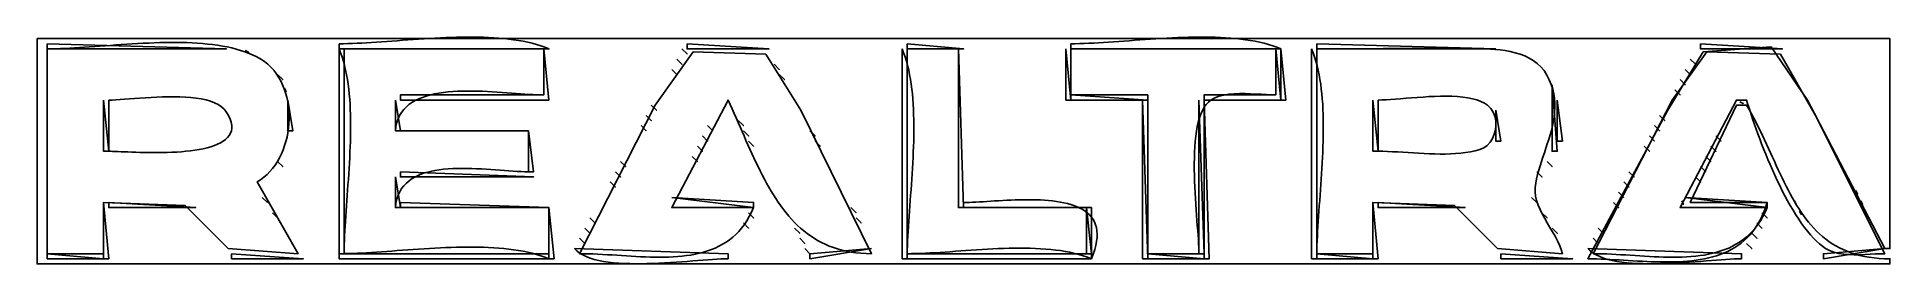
# Model space of a CAD drawing. Extents: x 0 to 362, y 0 to 44.
import ezdxf

# ---------------------------------------------------------------- set-up
doc = ezdxf.new("R2010")
doc.units = 0
for name, color, linetype in [('C250', 250, 'CONTINUOUS'), ('C251', 251, 'CONTINUOUS'), ('C252', 252, 'CONTINUOUS'), ('C253', 253, 'CONTINUOUS'), ('C254', 254, 'CONTINUOUS'), ('C27', 27, 'CONTINUOUS'), ('C29', 29, 'CONTINUOUS'), ('C37', 37, 'CONTINUOUS'), ('C7', 7, 'CONTINUOUS')]:
    doc.layers.add(name, color=color, linetype=linetype)

msp = doc.modelspace()

# ---------------------------------------------------------------- linework, layer by layer
at = {"layer": 'C250'}
for points in [[(99, 42), (99, 33), (71, 33), (71, 32), (100, 32), (99, 42)], [(242, 42), (242, 33), (228, 33), (228, 32), (243, 32), (242, 42)], [(48.333332, 34.333332), (48.666668, 33.666668), (48.333332, 34.333332)], [(202, 33), (202, 32), (217, 32), (202, 33)], [(347.333344, 29.333334), (347.666656, 28.666666), (347.333344, 29.333334)], [(96, 26), (96, 18), (97, 18), (96, 26)], [(348.333344, 27.333334), (348.666656, 26.666666), (348.333344, 27.333334)], [(349.333344, 25.333334), (349.666656, 24.666666), (349.333344, 25.333334)], [(321.333344, 12.333333), (321.666656, 11.666667), (321.333344, 12.333333)], [(355.333344, 14.333333), (355.666656, 13.666667), (355.333344, 14.333333)], [(356.333344, 12.333333), (356.666656, 11.666667), (356.333344, 12.333333)], [(2, 2), (2, 1), (13, 1), (2, 2)], [(38, 2), (38, 1), (52, 1), (38, 2)], [(59, 2), (59, 1), (100, 1), (99.219, 1.3087), (98.4127, 1.591), (97.5823, 1.848), (96.7288, 2.0804), (95.8536, 2.2894), (94.9578, 2.4757), (94.0425, 2.6403), (93.109, 2.7841), (92.1585, 2.9082), (91.1921, 3.0134), (90.211, 3.1006), (89.2164, 3.1709), (88.2096, 3.225), (87.1916, 3.264), (86.1637, 3.2888), (85.1271, 3.3003), (84.0829, 3.2995), (83.0324, 3.2873), (81.9767, 3.2646), (80.9171, 3.2323), (79.8546, 3.1915), (78.7905, 3.143), (77.726, 3.0877), (76.6623, 3.0267), (75.6005, 2.9607), (74.5419, 2.8909), (73.4875, 2.818), (72.4388, 2.7431), (71.3967, 2.667), (70.3625, 2.5908), (69.3374, 2.5152), (68.3225, 2.4414), (67.3191, 2.3701), (66.3284, 2.3024), (65.3514, 2.2391), (64.3895, 2.1813), (63.4438, 2.1298), (62.5155, 2.0855), (61.6058, 2.0495), (60.7158, 2.0226), (59.8468, 2.0058), (59, 2)], [(105, 3), (105.4646, 2.539), (106.0076, 2.1248), (106.6242, 1.7553), (107.3096, 1.4284), (108.059, 1.142), (108.8676, 0.8939), (109.7306, 0.6821), (110.6433, 0.5045), (111.6008, 0.3589), (112.5984, 0.2432), (113.6313, 0.1554), (114.6947, 0.0932), (115.7839, 0.0547), (116.8939, 0.0376), (118.0201, 0.04), (119.1577, 0.0596), (120.3019, 0.0943), (121.4478, 0.1421), (122.5908, 0.2008), (123.7259, 0.2684), (124.8486, 0.3427), (125.9538, 0.4216), (127.037, 0.503), (128.0932, 0.5848), (129.1178, 0.6649), (130.1058, 0.7411), (131.0526, 0.8114), (131.9533, 0.8737), (132.8032, 0.9257), (133.5974, 0.9656), (134.3313, 0.991), (135, 1), (135, 2), (105, 3)], [(163, 3), (151, 2), (151, 1), (163, 3)], [(170, 2), (170, 1), (206, 1), (205.2109, 1.31), (204.3947, 1.5905), (203.553, 1.8425), (202.6872, 2.0674), (201.7987, 2.2662), (200.8889, 2.4402), (199.9593, 2.5905), (199.0113, 2.7184), (198.0464, 2.825), (197.0659, 2.9115), (196.0715, 2.9792), (195.0644, 3.0291), (194.0461, 3.0625), (193.0181, 3.0806), (191.9818, 3.0845), (190.9386, 3.0755), (189.89, 3.0548), (188.8375, 3.0234), (187.7824, 2.9827), (186.7263, 2.9338), (185.6704, 2.8779), (184.6164, 2.8161), (183.5656, 2.7498), (182.5194, 2.68), (181.4794, 2.6079), (180.4469, 2.5348), (179.4235, 2.4617), (178.4104, 2.3901), (177.4092, 2.3209), (176.4213, 2.2554), (175.4482, 2.1947), (174.4913, 2.1402), (173.552, 2.0929), (172.6318, 2.054), (171.7321, 2.0248), (170.8543, 2.0064), (170, 2)], [(217, 2), (217, 1), (228, 1), (217, 2)], [(250, 2), (250, 1), (261, 1), (250, 2)], [(286, 2), (286, 1), (300, 1), (286, 2)], [(303, 3), (303.4646, 2.539), (304.0076, 2.1248), (304.6242, 1.7553), (305.3096, 1.4284), (306.059, 1.142), (306.8676, 0.8939), (307.7306, 0.6821), (308.6433, 0.5045), (309.6008, 0.3589), (310.5984, 0.2432), (311.6313, 0.1554), (312.6947, 0.0932), (313.7839, 0.0547), (314.8939, 0.0376), (316.0201, 0.04), (317.1577, 0.0596), (318.3019, 0.0943), (319.4478, 0.1421), (320.5908, 0.2008), (321.726, 0.2684), (322.8486, 0.3427), (323.9539, 0.4216), (325.037, 0.503), (326.0932, 0.5848), (327.1178, 0.6649), (328.1058, 0.7411), (329.0526, 0.8114), (329.9533, 0.8737), (330.8032, 0.9257), (331.5975, 0.9656), (332.3313, 0.991), (333, 1), (333, 2), (303, 3)], [(361, 3), (349, 2), (349, 1), (361, 3)]]:
    msp.add_lwpolyline(points, dxfattribs=at)
at = {"layer": 'C251'}
for points in [[(124, 38), (125, 37), (124, 38)], [(320, 34), (321, 33), (320, 34)], [(321, 36), (322, 35), (321, 36)], [(70, 32), (70, 26), (71, 26), (70, 32)], [(332.666656, 31.666666), (333.333344, 31.333334), (332.666656, 31.666666)], [(118, 27), (119, 26), (118, 27)], [(131, 27), (132, 26), (131, 27)], [(137, 28), (138, 27), (137, 28)], [(138, 26), (139, 25), (138, 26)], [(130, 25), (131, 24), (130, 25)], [(139, 24), (140, 23), (139, 24)], [(314, 23), (315, 22), (314, 23)], [(315, 25), (316, 24), (315, 25)], [(327, 23), (328, 22), (327, 23)], [(328, 25), (329, 24), (328, 25)], [(326, 21), (327, 20), (326, 21)], [(70, 17), (70, 11), (71, 11), (70, 17)], [(71, 18), (71, 17), (97, 17), (71, 18)], [(112, 16), (113, 15), (112, 16)], [(293, 18), (294, 17), (293, 18)], [(308, 12), (309, 11), (308, 12)], [(309, 14), (310, 13), (309, 14)], [(337, 10), (338, 9), (337, 10)], [(106, 5), (107, 4), (106, 5)], [(107, 7), (108, 6), (107, 7)], [(148, 7), (149, 6), (148, 7)], [(149, 5), (150, 4), (149, 5)]]:
    msp.add_lwpolyline(points, dxfattribs=at)
at = {"layer": 'C252'}
for points in [[(125, 40), (126, 39), (125, 40)], [(126, 42), (127, 41), (126, 42)], [(169, 42), (169, 1), (170, 1), (170.0058, 1.8468), (170.0226, 2.7158), (170.0495, 3.6058), (170.0855, 4.5155), (170.1298, 5.4439), (170.1813, 6.3896), (170.2391, 7.3515), (170.3024, 8.3284), (170.3701, 9.3191), (170.4414, 10.3225), (170.5152, 11.3374), (170.5908, 12.3625), (170.667, 13.3967), (170.7431, 14.4388), (170.818, 15.4876), (170.8909, 16.5419), (170.9607, 17.6005), (171.0267, 18.6623), (171.0877, 19.726), (171.143, 20.7905), (171.1915, 21.8546), (171.2323, 22.9171), (171.2646, 23.9767), (171.2873, 25.0324), (171.2995, 26.0829), (171.3003, 27.1271), (171.2888, 28.1637), (171.264, 29.1916), (171.225, 30.2095), (171.1709, 31.2164), (171.1006, 32.211), (171.0134, 33.192), (170.9082, 34.1584), (170.7841, 35.109), (170.6403, 36.0425), (170.4757, 36.9577), (170.2894, 37.8536), (170.0804, 38.7288), (169.848, 39.5823), (169.591, 40.4127), (169.3087, 41.219), (169, 42)], [(323, 40), (324, 39), (323, 40)], [(47, 37), (48, 36), (47, 37)], [(144, 39), (145, 38), (144, 39)], [(145, 37), (146, 36), (145, 37)], [(322, 38), (323, 37), (322, 38)], [(13, 32), (13, 22), (14, 22), (13, 32)], [(119, 29), (120, 28), (119, 29)], [(120, 31), (121, 30), (120, 31)], [(261, 32), (261, 22), (262, 22), (261, 32)], [(317, 29), (318, 28), (317, 29)], [(151, 26), (152, 25), (151, 26)], [(316, 27), (317, 26), (316, 27)], [(129, 23), (130, 22), (129, 23)], [(152, 24), (153, 23), (152, 24)], [(47, 20), (48, 19), (47, 20)], [(114, 20), (115, 19), (114, 20)], [(128, 21), (129, 20), (128, 21)], [(295, 20), (296, 19), (295, 20)], [(325, 19), (326, 18), (325, 19)], [(113, 18), (114, 17), (113, 18)], [(310, 16), (311, 15), (310, 16)], [(311, 18), (312, 17), (311, 18)], [(324, 17), (325, 16), (324, 17)], [(13, 12), (13, 1), (14, 1), (13, 12)], [(44, 13), (45, 12), (44, 13)], [(159, 11), (160, 10), (159, 11)], [(261, 12), (261, 1), (262, 1), (261, 12)], [(292, 13), (293, 12), (292, 13)], [(46, 10), (47, 9), (46, 10)], [(108, 9), (109, 8), (108, 9)], [(138, 8), (139, 7), (138, 8)], [(139, 10), (140, 9), (139, 10)], [(160, 9), (161, 8), (160, 9)], [(294, 10), (295, 9), (294, 10)], [(336, 8), (337, 7), (336, 8)], [(296, 7), (297, 6), (296, 7)], [(304, 5), (305, 4), (304, 5)], [(305, 7), (306, 6), (305, 7)], [(334, 4), (335, 3), (334, 4)], [(335, 6), (336, 5), (335, 6)], [(150, 3), (151, 2), (150, 3)]]:
    msp.add_lwpolyline(points, dxfattribs=at)
at = {"layer": 'C253'}
for points in [[(202, 43), (202, 42), (243, 42), (242.219, 42.3087), (241.4127, 42.591), (240.5823, 42.848), (239.7288, 43.0804), (238.8536, 43.2894), (237.9578, 43.4757), (237.0425, 43.6403), (236.109, 43.7841), (235.1585, 43.9082), (234.1921, 44.0134), (233.211, 44.1006), (232.2164, 44.1709), (231.2096, 44.225), (230.1916, 44.264), (229.1637, 44.2888), (228.1271, 44.3003), (227.0829, 44.2995), (226.0324, 44.2873), (224.9767, 44.2646), (223.9171, 44.2323), (222.8546, 44.1915), (221.7905, 44.143), (220.726, 44.0877), (219.6623, 44.0267), (218.6005, 43.9607), (217.5419, 43.8909), (216.4875, 43.818), (215.4388, 43.7431), (214.3967, 43.667), (213.3625, 43.5908), (212.3374, 43.5152), (211.3225, 43.4414), (210.3191, 43.3701), (209.3284, 43.3024), (208.3514, 43.2391), (207.3895, 43.1813), (206.4438, 43.1298), (205.5155, 43.0855), (204.6058, 43.0495), (203.7158, 43.0226), (202.8468, 43.0058), (202, 43)], [(2, 43), (2, 42), (37, 42), (2, 43)], [(40.666668, 41.666668), (41.333332, 41.333332), (40.666668, 41.666668)], [(127, 43), (127, 42), (143, 42), (127, 43)], [(170, 43), (170, 42), (181, 42), (170, 43)], [(201, 42), (201, 32), (202, 32), (201, 42)], [(243, 42), (243, 32), (244, 32), (243, 42)], [(250, 43), (250, 42), (285, 42), (250, 43)], [(325, 43), (325, 42), (341, 42), (325, 43)], [(49, 32), (49, 26), (50, 26), (49, 32)], [(216, 32), (216, 1), (217, 1), (216, 32)], [(228, 32), (228, 1), (229, 1), (228, 32)], [(297, 32), (297, 24), (298, 24), (297, 32)], [(14, 12), (14, 11), (31, 11), (14, 12)], [(262, 12), (262, 11), (279, 11), (262, 12)], [(343.333344, 12.333333), (343.666656, 11.666667), (343.333344, 12.333333)], [(344.333344, 10.333333), (344.666656, 9.666667), (344.333344, 10.333333)]]:
    msp.add_lwpolyline(points, dxfattribs=at)
at = {"layer": 'C254'}
for points in [[(59, 43), (59, 42), (100, 42), (99.219, 42.3087), (98.4127, 42.591), (97.5823, 42.848), (96.7288, 43.0804), (95.8536, 43.2894), (94.9578, 43.4757), (94.0425, 43.6403), (93.109, 43.7841), (92.1585, 43.9082), (91.1921, 44.0134), (90.211, 44.1006), (89.2164, 44.1709), (88.2096, 44.225), (87.1916, 44.264), (86.1637, 44.2888), (85.1271, 44.3003), (84.0829, 44.2995), (83.0324, 44.2873), (81.9767, 44.2646), (80.9171, 44.2323), (79.8546, 44.1915), (78.7905, 44.143), (77.726, 44.0877), (76.6623, 44.0267), (75.6005, 43.9607), (74.5419, 43.8909), (73.4875, 43.818), (72.4388, 43.7431), (71.3967, 43.667), (70.3625, 43.5908), (69.3374, 43.5152), (68.3225, 43.4414), (67.3191, 43.3701), (66.3284, 43.3024), (65.3514, 43.2391), (64.3895, 43.1813), (63.4438, 43.1298), (62.5155, 43.0855), (61.6058, 43.0495), (60.7158, 43.0226), (59.8468, 43.0058), (59, 43)], [(249, 42), (249, 1), (250, 1), (250.0058, 1.8468), (250.0226, 2.7158), (250.0495, 3.6058), (250.0855, 4.5155), (250.1298, 5.4439), (250.1813, 6.3896), (250.2391, 7.3515), (250.3024, 8.3284), (250.3701, 9.3191), (250.4414, 10.3225), (250.5152, 11.3374), (250.5908, 12.3625), (250.667, 13.3967), (250.7431, 14.4388), (250.818, 15.4876), (250.8909, 16.5419), (250.9607, 17.6005), (251.0267, 18.6623), (251.0877, 19.726), (251.143, 20.7905), (251.1915, 21.8546), (251.2323, 22.9171), (251.2646, 23.9767), (251.2873, 25.0324), (251.2995, 26.0829), (251.3003, 27.1271), (251.2888, 28.1637), (251.264, 29.1916), (251.225, 30.2095), (251.1709, 31.2164), (251.1006, 32.211), (251.0134, 33.192), (250.9082, 34.1584), (250.7841, 35.109), (250.6403, 36.0425), (250.4757, 36.9577), (250.2894, 37.8536), (250.0804, 38.7288), (249.848, 39.5823), (249.591, 40.4127), (249.3087, 41.219), (249, 42)], [(285, 30), (285, 24), (286, 24), (285, 30)], [(71, 12), (71, 11), (100, 11), (71, 12)], [(100, 11), (100, 1), (101, 1), (100, 11)], [(124, 13), (140, 11), (140, 12), (124, 13)], [(181, 12), (181, 11), (206, 11), (206, 1), (206.3615, 1.9257), (206.6496, 2.8021), (206.8667, 3.6305), (207.015, 4.4122), (207.0971, 5.1484), (207.115, 5.8404), (207.0713, 6.4895), (206.9682, 7.0971), (206.8081, 7.6643), (206.5934, 8.1924), (206.3262, 8.6828), (206.0091, 9.1367), (205.6443, 9.5554), (205.2342, 9.9402), (204.781, 10.2923), (204.2872, 10.6131), (203.7551, 10.9039), (203.1869, 11.1658), (202.5852, 11.4003), (201.9521, 11.6085), (201.29, 11.7918), (200.6013, 11.9514), (199.8883, 12.0887), (199.1533, 12.2048), (198.3987, 12.3012), (197.6268, 12.379), (196.84, 12.4396), (196.0405, 12.4842), (195.2308, 12.5142), (194.4131, 12.5307), (193.5897, 12.5352), (192.7632, 12.5288), (191.9357, 12.5128), (191.1095, 12.4886), (190.2872, 12.4574), (189.4709, 12.4205), (188.663, 12.3792), (187.8659, 12.3348), (187.0818, 12.2885), (186.3132, 12.2416), (185.5623, 12.1954), (184.8316, 12.1513), (184.1233, 12.1104), (183.4397, 12.074), (182.7833, 12.0435), (182.1563, 12.0202), (181.561, 12.0052), (181, 12)], [(322, 13), (338, 11), (338, 12), (322, 13)]]:
    msp.add_lwpolyline(points, dxfattribs=at)
at = {"layer": 'C27'}
msp.add_lwpolyline([(227, 32), (227, 2), (228, 2), (227, 32)], dxfattribs=at)
at = {"layer": 'C29'}
for points in [[(2, 42), (2, 2), (13, 2), (13, 12), (28.906635, 11.396605), (37.325619, 3.027778), (51, 2), (43, 16), (43.6792, 16.4309), (44.3216, 16.9146), (44.9266, 17.4477), (45.4938, 18.027), (46.023, 18.649), (46.5136, 19.3106), (46.9652, 20.0083), (47.3775, 20.7389), (47.7501, 21.4991), (48.0824, 22.2856), (48.3742, 23.0949), (48.6251, 23.924), (48.8345, 24.7693), (49.0022, 25.6276), (49.1276, 26.4957), (49.2105, 27.3701), (49.2504, 28.2476), (49.2468, 29.1249), (49.1995, 29.9986), (49.1079, 30.8655), (48.9717, 31.7222), (48.7905, 32.5654), (48.5638, 33.3918), (48.2913, 34.1982), (47.9726, 34.9811), (47.6072, 35.7373), (47.1947, 36.4634), (46.7348, 37.1562), (46.2271, 37.8124), (45.671, 38.4286), (45.0663, 39.0014), (44.4125, 39.5278), (43.7091, 40.0042), (42.956, 40.4274), (42.2034, 40.7872), (41.422, 41.1177), (40.6131, 41.4199), (39.778, 41.6948), (38.9182, 41.9435), (38.0349, 42.1669), (37.1295, 42.3661), (36.2033, 42.542), (35.2578, 42.6958), (34.2942, 42.8284), (33.3138, 42.9408), (32.3182, 43.0342), (31.3085, 43.1094), (30.2862, 43.1675), (29.2526, 43.2096), (28.209, 43.2366), (27.1568, 43.2496), (26.0973, 43.2495), (25.0319, 43.2375), (23.962, 43.2146), (22.8889, 43.1816), (21.8139, 43.1398), (20.7383, 43.0901), (19.6637, 43.0334), (18.5912, 42.9709), (17.5222, 42.9036), (16.4581, 42.8324), (15.4002, 42.7585), (14.35, 42.6827), (13.3086, 42.6062), (12.2775, 42.5299), (11.2581, 42.455), (10.2516, 42.3823), (9.2595, 42.3129), (8.283, 42.2479), (7.3236, 42.1882), (6.3825, 42.135), (5.4612, 42.0891), (4.5609, 42.0516), (3.683, 42.0236), (2.8289, 42.006), (2, 42)], [(60, 42), (60, 2), (100, 2), (100, 11), (70, 11), (70.1061, 11.8692), (70.2845, 12.6729), (70.5319, 13.4134), (70.8451, 14.0932), (71.2208, 14.7147), (71.6557, 15.2801), (72.1465, 15.7918), (72.69, 16.2524), (73.2829, 16.664), (73.9219, 17.0292), (74.6037, 17.3503), (75.3251, 17.6296), (76.0828, 17.8696), (76.8736, 18.0726), (77.6941, 18.241), (78.541, 18.3772), (79.4112, 18.4836), (80.3013, 18.5625), (81.2081, 18.6163), (82.1282, 18.6474), (83.0585, 18.6582), (83.9956, 18.6511), (84.9362, 18.6284), (85.8772, 18.5926), (86.8151, 18.5459), (87.7469, 18.4908), (88.669, 18.4296), (89.5784, 18.3648), (90.4717, 18.2987), (91.3457, 18.2338), (92.1971, 18.1722), (93.0225, 18.1166), (93.8188, 18.0691), (94.5827, 18.0323), (95.3108, 18.0084), (96, 18), (96, 26), (70, 26), (70.1024, 26.8292), (70.2767, 27.5999), (70.5197, 28.314), (70.8283, 28.9736), (71.1994, 29.5805), (71.63, 30.1368), (72.117, 30.6445), (72.6573, 31.1054), (73.2478, 31.5217), (73.8853, 31.8951), (74.5669, 32.2278), (75.2895, 32.5217), (76.0499, 32.7788), (76.8451, 33.001), (77.672, 33.1904), (78.5274, 33.3488), (79.4084, 33.4783), (80.3118, 33.5808), (81.2346, 33.6583), (82.1736, 33.7129), (83.1258, 33.7463), (84.0881, 33.7608), (85.0573, 33.7581), (86.0305, 33.7403), (87.0046, 33.7093), (87.9763, 33.6672), (88.9427, 33.6158), (89.9007, 33.5572), (90.8472, 33.4934), (91.7791, 33.4263), (92.6933, 33.3579), (93.5867, 33.2901), (94.4563, 33.2249), (95.2989, 33.1644), (96.1115, 33.1105), (96.891, 33.0651), (97.6343, 33.0302), (98.3383, 33.0078), (99, 33), (99, 42), (60, 42)], [(106, 2), (106.8823, 1.9931), (107.7743, 1.9735), (108.6748, 1.943), (109.5828, 1.9032), (110.4973, 1.8557), (111.4173, 1.8023), (112.3417, 1.7447), (113.2696, 1.6845), (114.1999, 1.6233), (115.1317, 1.563), (116.0638, 1.5051), (116.9953, 1.4513), (117.9251, 1.4034), (118.8523, 1.3629), (119.7757, 1.3317), (120.6945, 1.3113), (121.6076, 1.3034), (122.5139, 1.3097), (123.4124, 1.3319), (124.3022, 1.3717), (125.1821, 1.4308), (126.0513, 1.5108), (126.9086, 1.6134), (127.753, 1.7402), (128.5836, 1.8931), (129.3993, 2.0736), (130.1991, 2.2834), (130.9819, 2.5243), (131.7468, 2.7978), (132.4927, 3.1057), (133.2186, 3.4496), (133.9236, 3.8313), (134.6065, 4.2524), (135.2663, 4.7145), (135.9021, 5.2195), (136.5128, 5.7688), (137.0974, 6.3643), (137.6549, 7.0076), (138.1843, 7.7004), (138.6845, 8.4444), (139.1545, 9.2411), (139.5933, 10.0924), (140, 11), (124, 11), (135, 32), (135.4028, 31.1291), (135.8005, 30.255), (136.1938, 29.3787), (136.5834, 28.5011), (136.9702, 27.623), (137.3549, 26.7453), (137.7383, 25.8689), (138.1212, 24.9946), (138.5043, 24.1235), (138.8885, 23.2563), (139.2745, 22.394), (139.6632, 21.5375), (140.0552, 20.6875), (140.4513, 19.8451), (140.8524, 19.0111), (141.2593, 18.1864), (141.6726, 17.3718), (142.0932, 16.5684), (142.5219, 15.7769), (142.9595, 14.9982), (143.4066, 14.2333), (143.8642, 13.483), (144.3329, 12.7483), (144.8136, 12.0299), (145.307, 11.3288), (145.814, 10.6459), (146.3352, 9.9821), (146.8716, 9.3383), (147.4238, 8.7152), (147.9926, 8.1139), (148.5789, 7.5353), (149.1834, 6.9801), (149.8068, 6.4493), (150.4501, 5.9438), (151.1138, 5.4645), (151.7989, 5.0123), (152.5061, 4.588), (153.2361, 4.1925), (153.9898, 3.8268), (154.768, 3.4917), (155.5714, 3.1881), (156.4008, 2.9169), (157.2569, 2.6789), (158.1406, 2.4752), (159.0527, 2.3065), (159.9939, 2.1737), (160.965, 2.0778), (161.9667, 2.0196), (163, 2), (149.244598, 30), (142.365738, 40.972221), (128.209869, 41.396603), (120.744598, 31), (106, 2)], [(170, 42), (170, 2), (205, 2), (205, 11), (180, 11), (180, 42), (170, 42)], [(202, 42), (202, 33), (217, 33), (217, 2), (227, 2), (226.9915, 2.5932), (226.9675, 3.2589), (226.9299, 3.992), (226.8807, 4.7874), (226.8219, 5.6399), (226.7554, 6.5445), (226.6833, 7.496), (226.6075, 8.4893), (226.53, 9.5194), (226.4528, 10.581), (226.3779, 11.6692), (226.3073, 12.7787), (226.2428, 13.9046), (226.1866, 15.0416), (226.1406, 16.1847), (226.1068, 17.3287), (226.0872, 18.4686), (226.0837, 19.5992), (226.0984, 20.7154), (226.1331, 21.8122), (226.19, 22.8843), (226.271, 23.9268), (226.378, 24.9344), (226.513, 25.9021), (226.6781, 26.8248), (226.8752, 27.6974), (227.1063, 28.5147), (227.3734, 29.2716), (227.6784, 29.9631), (228.0234, 30.584), (228.4103, 31.1292), (228.8411, 31.5936), (229.3179, 31.9722), (230.0944, 32.4049), (230.9537, 32.7359), (231.882, 32.9767), (232.8661, 33.139), (233.8923, 33.2346), (234.9471, 33.2751), (236.0171, 33.2723), (237.0888, 33.2378), (238.1487, 33.1834), (239.1832, 33.1207), (240.179, 33.0614), (241.1224, 33.0173), (242, 33), (242, 42), (202, 42)], [(250, 42), (250, 2), (261, 2), (261, 12), (276.906647, 11.396605), (285.325623, 3.027778), (298, 2), (297.7568, 2.8344), (297.4275, 3.6792), (297.0285, 4.5327), (296.5757, 5.3935), (296.0856, 6.2601), (295.5741, 7.131), (295.0576, 8.0045), (294.5522, 8.8793), (294.0741, 9.7539), (293.6396, 10.6266), (293.2647, 11.496), (292.9657, 12.3606), (292.7587, 13.2189), (292.6601, 14.0693), (292.6859, 14.9104), (292.8024, 15.7484), (292.9614, 16.59), (293.1569, 17.4353), (293.3832, 18.2841), (293.6345, 19.1366), (293.905, 19.9925), (294.1888, 20.852), (294.4803, 21.7149), (294.7735, 22.5813), (295.0626, 23.4512), (295.342, 24.3244), (295.6057, 25.201), (295.848, 26.0809), (296.063, 26.9642), (296.245, 27.8508), (296.3882, 28.7406), (296.4868, 29.6337), (296.5349, 30.53), (296.5268, 31.4295), (296.4566, 32.3321), (296.3186, 33.2379), (296.107, 34.1468), (295.8159, 35.0588), (295.4395, 35.9738), (294.9722, 36.8919), (294.4235, 37.7433), (293.7946, 38.4947), (293.0937, 39.1522), (292.3288, 39.7221), (291.5079, 40.2106), (290.6392, 40.624), (289.7307, 40.9686), (288.7905, 41.2505), (287.8267, 41.4761), (286.8473, 41.6516), (285.8605, 41.7832), (284.8742, 41.8772), (283.8967, 41.9399), (282.9359, 41.9774), (282, 41.9961), (281.0002, 42.0076), (280.0005, 42.0177), (279.0007, 42.0264), (278.0008, 42.0338), (277.0009, 42.04), (276.001, 42.0451), (275.0011, 42.049), (274.0011, 42.0519), (273.001, 42.0539), (272.001, 42.055), (271.0009, 42.0553), (270.0008, 42.0549), (269.0007, 42.0537), (268.0006, 42.052), (267.0004, 42.0498), (266.0003, 42.0471), (265.0001, 42.0441), (264, 42.0407), (262.9999, 42.0371), (261.9997, 42.0333), (260.9996, 42.0294), (259.9995, 42.0254), (258.9994, 42.0215), (257.9994, 42.0178), (256.9993, 42.0142), (255.9993, 42.0108), (254.9993, 42.0078), (253.9994, 42.0052), (252.9994, 42.003), (251.9996, 42.0013), (250.9997, 42.0003), (250, 42)], [(304, 2), (304.8823, 1.9931), (305.7743, 1.9735), (306.6748, 1.943), (307.5828, 1.9032), (308.4973, 1.8557), (309.4173, 1.8023), (310.3417, 1.7447), (311.2696, 1.6845), (312.1999, 1.6233), (313.1317, 1.563), (314.0638, 1.5051), (314.9953, 1.4513), (315.9251, 1.4034), (316.8523, 1.3629), (317.7757, 1.3317), (318.6945, 1.3113), (319.6076, 1.3034), (320.5139, 1.3097), (321.4124, 1.3319), (322.3022, 1.3717), (323.1821, 1.4308), (324.0513, 1.5108), (324.9086, 1.6134), (325.753, 1.7402), (326.5836, 1.8931), (327.3993, 2.0736), (328.1991, 2.2834), (328.9819, 2.5243), (329.7468, 2.7978), (330.4927, 3.1057), (331.2186, 3.4496), (331.9236, 3.8313), (332.6065, 4.2524), (333.2663, 4.7145), (333.9021, 5.2195), (334.5128, 5.7688), (335.0974, 6.3643), (335.6549, 7.0076), (336.1843, 7.7004), (336.6845, 8.4444), (337.1545, 9.2411), (337.5933, 10.0924), (338, 11), (321, 11), (332, 32), (334, 32), (334.2014, 31.3147), (334.4249, 30.5826), (334.6698, 29.8069), (334.9353, 28.9912), (335.2209, 28.1389), (335.526, 27.2534), (335.8499, 26.3383), (336.192, 25.3969), (336.5516, 24.4327), (336.9281, 23.4492), (337.3209, 22.4499), (337.7294, 21.4381), (338.1528, 20.4173), (338.5907, 19.3911), (339.0422, 18.3628), (339.5069, 17.3358), (339.9841, 16.3138), (340.4731, 15.3), (340.9733, 14.298), (341.4841, 13.3112), (342.0048, 12.3431), (342.5349, 11.3971), (343.0736, 10.4766), (343.6203, 9.5852), (344.1744, 8.7263), (344.7354, 7.9033), (345.3024, 7.1197), (345.875, 6.379), (346.4524, 5.6845), (347.034, 5.0398), (347.6193, 4.4483), (348.2075, 3.9135), (348.7981, 3.4388), (349.3904, 3.0277), (350.1917, 2.5999), (351.0665, 2.2779), (352.0018, 2.0486), (352.9846, 1.8989), (354.0018, 1.8159), (355.0406, 1.7863), (356.0881, 1.7971), (357.1311, 1.8353), (358.1567, 1.8877), (359.1521, 1.9413), (360.1041, 1.9831), (361, 2), (347.435944, 29.01466), (340.609558, 40.972221), (326.212952, 41.396603), (319.424377, 32), (304, 2)]]:
    msp.add_lwpolyline(points, dxfattribs=at)
at = {"layer": 'C37'}
for points in [[(59, 42), (59, 2), (60, 2), (60.0059, 2.8482), (60.023, 3.7188), (60.0503, 4.6106), (60.0869, 5.5224), (60.1318, 6.4528), (60.1839, 7.4007), (60.2423, 8.3648), (60.3061, 9.3439), (60.3742, 10.3368), (60.4457, 11.3422), (60.5196, 12.359), (60.5949, 13.3858), (60.6707, 14.4214), (60.7459, 15.4646), (60.8196, 16.5142), (60.8908, 17.5689), (60.9585, 18.6276), (61.0218, 19.6889), (61.0796, 20.7516), (61.1311, 21.8145), (61.1751, 22.8765), (61.2108, 23.9361), (61.2372, 24.9923), (61.2532, 26.0437), (61.258, 27.0892), (61.2505, 28.1274), (61.2297, 29.1573), (61.1947, 30.1775), (61.1445, 31.1868), (61.0781, 32.1839), (60.9945, 33.1677), (60.8928, 34.137), (60.772, 35.0904), (60.6311, 36.0267), (60.4691, 36.9448), (60.2851, 37.8433), (60.0781, 38.7211), (59.847, 39.5768), (59.5909, 40.4094), (59.3089, 41.2175), (59, 42)], [(180, 42), (180, 11), (181, 11), (180, 42)], [(296, 35), (296, 22), (297, 22), (296, 35)], [(205, 11), (205, 2), (206, 2), (205, 11)]]:
    msp.add_lwpolyline(points, dxfattribs=at)
at = {"layer": 'C7'}
for points in [[(0, 44)], [(0, 44), (0, 0), (362, 0), (362, 1), (360.9261, 1.0191), (359.8908, 1.0761), (358.8931, 1.17), (357.9318, 1.3), (357.0059, 1.4651), (356.1141, 1.6645), (355.2555, 1.8972), (354.4288, 2.1625), (353.6331, 2.4594), (352.8672, 2.7871), (352.1299, 3.1446), (351.4203, 3.5311), (350.7372, 3.9458), (350.0794, 4.3876), (349.4459, 4.8559), (348.8356, 5.3495), (348.2474, 5.8678), (347.6802, 6.4098), (347.1328, 6.9746), (346.6042, 7.5613), (346.0933, 8.1691), (345.5989, 8.7971), (345.12, 9.4444), (344.6554, 10.1102), (344.2041, 10.7934), (343.7649, 11.4933), (343.3368, 12.209), (342.9186, 12.9396), (342.5092, 13.6843), (342.1076, 14.442), (341.7126, 15.212), (341.3232, 15.9934), (340.9381, 16.7853), (340.5564, 17.5868), (340.1769, 18.3971), (339.7985, 19.2152), (339.4201, 20.0402), (339.0407, 20.8714), (338.659, 21.7078), (338.274, 22.5485), (337.8846, 23.3926), (337.4897, 24.2393), (337.0883, 25.0877), (336.679, 25.937), (336.261, 26.7861), (335.8331, 27.6343), (335.3941, 28.4807), (334.943, 29.3243), (334.4786, 30.1644), (334, 31), (332, 31), (323, 12), (338, 12), (337.6959, 11.0344), (337.3577, 10.1221), (336.9862, 9.2615), (336.5826, 8.4512), (336.1478, 7.6898), (335.6827, 6.9759), (335.1885, 6.308), (334.6662, 5.6848), (334.1166, 5.1048), (333.5409, 4.5665), (332.9399, 4.0686), (332.3148, 3.6096), (331.6666, 3.1881), (330.9962, 2.8027), (330.3046, 2.452), (329.5928, 2.1345), (328.8619, 1.8488), (328.1129, 1.5934), (327.3466, 1.3671), (326.5643, 1.1682), (325.7668, 0.9955), (324.9551, 0.8474), (324.1303, 0.7226), (323.2934, 0.6196), (322.4453, 0.5371), (321.5871, 0.4735), (320.7197, 0.4274), (319.8443, 0.3975), (318.9617, 0.3824), (318.073, 0.3805), (317.1792, 0.3904), (316.2812, 0.4108), (315.3801, 0.4402), (314.477, 0.4772), (313.5727, 0.5203), (312.6683, 0.5682), (311.7648, 0.6194), (310.8632, 0.6725), (309.9646, 0.726), (309.0698, 0.7786), (308.1799, 0.8288), (307.296, 0.8751), (306.4189, 0.9163), (305.5498, 0.9507), (304.6896, 0.9771), (303.8393, 0.994), (303, 1), (318.575623, 30), (325.529327, 41.396603), (338.787048, 42.396603), (345.861115, 32), (361, 3), (362, 3), (362, 44), (0, 44)], [(14, 32), (14, 22), (14.349, 21.9958), (14.7683, 21.9841), (15.2533, 21.9663), (15.7992, 21.9437), (16.4017, 21.9175), (17.0559, 21.8891), (17.7575, 21.8598), (18.5017, 21.8308), (19.2841, 21.8036), (20.0999, 21.7794), (20.9447, 21.7596), (21.8137, 21.7453), (22.7025, 21.7381), (23.6065, 21.7391), (24.521, 21.7496), (25.4415, 21.7711), (26.3633, 21.8048), (27.282, 21.8519), (28.1928, 21.9139), (29.0912, 21.9921), (29.9727, 22.0876), (30.8326, 22.202), (31.6663, 22.3364), (32.4693, 22.4921), (33.2369, 22.6706), (33.9646, 22.8731), (34.6478, 23.1009), (35.2819, 23.3553), (35.8622, 23.6376), (36.3843, 23.9492), (36.8435, 24.2913), (37.2352, 24.6653), (37.5549, 25.0725), (37.7979, 25.5142), (37.9597, 25.9917), (38.0357, 26.5063), (38.0212, 27.0593), (37.9118, 27.6521), (37.7027, 28.2859), (37.3895, 28.9621), (36.9675, 29.682), (36.5394, 30.2274), (36.0079, 30.706), (35.381, 31.1217), (34.6669, 31.4782), (33.8739, 31.7792), (33.01, 32.0287), (32.0834, 32.2303), (31.1023, 32.3879), (30.0749, 32.5053), (29.0094, 32.5861), (27.9138, 32.6343), (26.7964, 32.6537), (25.6654, 32.6479), (24.5288, 32.6208), (23.3949, 32.5762), (22.2719, 32.5178), (21.1678, 32.4496), (20.091, 32.3751), (19.0495, 32.2983), (18.0515, 32.2229), (17.1051, 32.1528), (16.2187, 32.0916), (15.4002, 32.0432), (14.6579, 32.0114), (14, 32)], [(262, 32), (262, 22), (262.9202, 21.99), (263.8668, 21.9623), (264.8367, 21.9204), (265.8268, 21.8677), (266.834, 21.8074), (267.855, 21.7431), (268.8868, 21.6781), (269.9262, 21.6158), (270.9701, 21.5597), (272.0153, 21.513), (273.0588, 21.4793), (274.0973, 21.4619), (275.1277, 21.4642), (276.147, 21.4896), (277.1519, 21.5416), (278.1394, 21.6234), (279.1062, 21.7386), (280.0493, 21.8904), (280.9655, 22.0824), (281.8518, 22.3179), (282.6351, 22.6537), (283.3161, 23.1491), (283.8899, 23.7771), (284.3513, 24.5108), (284.6954, 25.3236), (284.9172, 26.1886), (285.0115, 27.0789), (284.9734, 27.9678), (284.7979, 28.8283), (284.4799, 29.6338), (284.0145, 30.3573), (283.3966, 30.9722), (282.7844, 31.3855), (282.0817, 31.7348), (281.2967, 32.0243), (280.438, 32.2584), (279.5139, 32.4416), (278.533, 32.5781), (277.5036, 32.6724), (276.4344, 32.7289), (275.3335, 32.7519), (274.2097, 32.7458), (273.0712, 32.7151), (271.9265, 32.664), (270.7842, 32.597), (269.6525, 32.5184), (268.5401, 32.4327), (267.4553, 32.3442), (266.4066, 32.2573), (265.4024, 32.1763), (264.4512, 32.1057), (263.5614, 32.0499), (262.7415, 32.0132), (262, 32)]]:
    msp.add_lwpolyline(points, dxfattribs=at)

doc.saveas('drawing.dxf')
